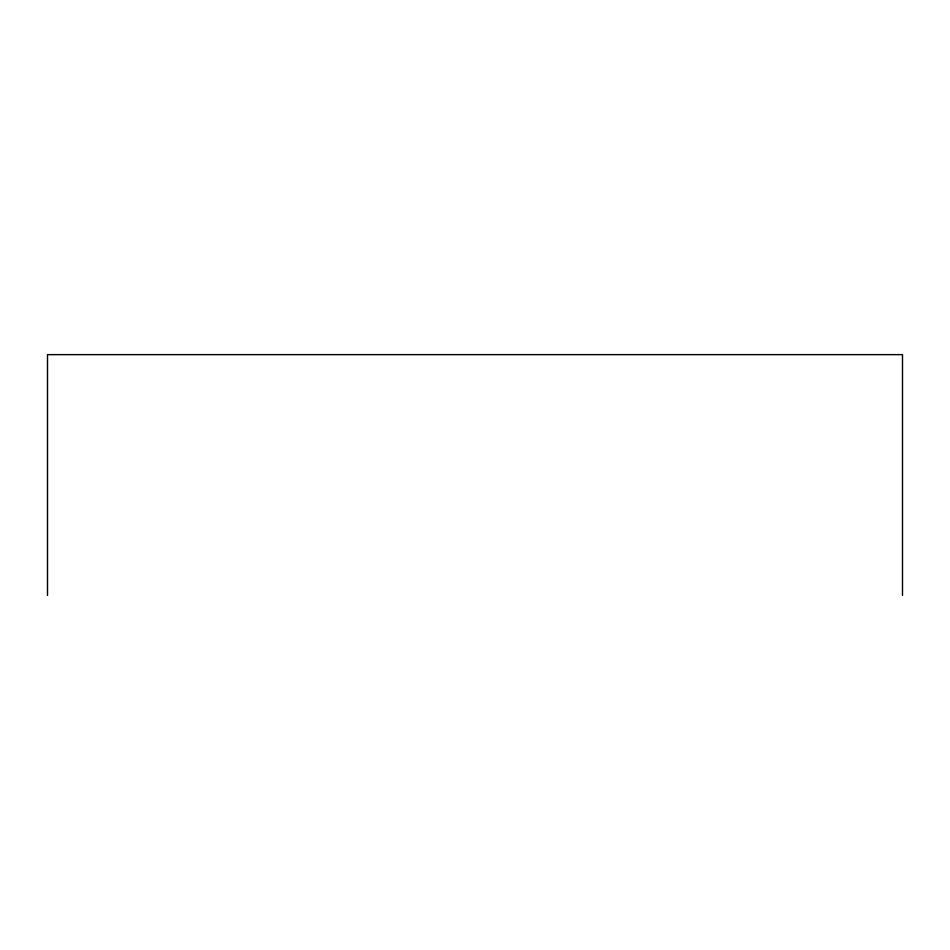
<?xml version="1.0" encoding="UTF-8"?>
<svg xmlns="http://www.w3.org/2000/svg" width="950" height="950" viewBox="0 0 950 950"><rect width="100%" height="100%" fill="white"/><g stroke="black" fill="none" stroke-linecap="round" stroke-linejoin="round"><path stroke-width="1.43" d="M902.5 595.365L902.5 354.635L47.5 354.635L47.5 595.365"/></g></svg>
